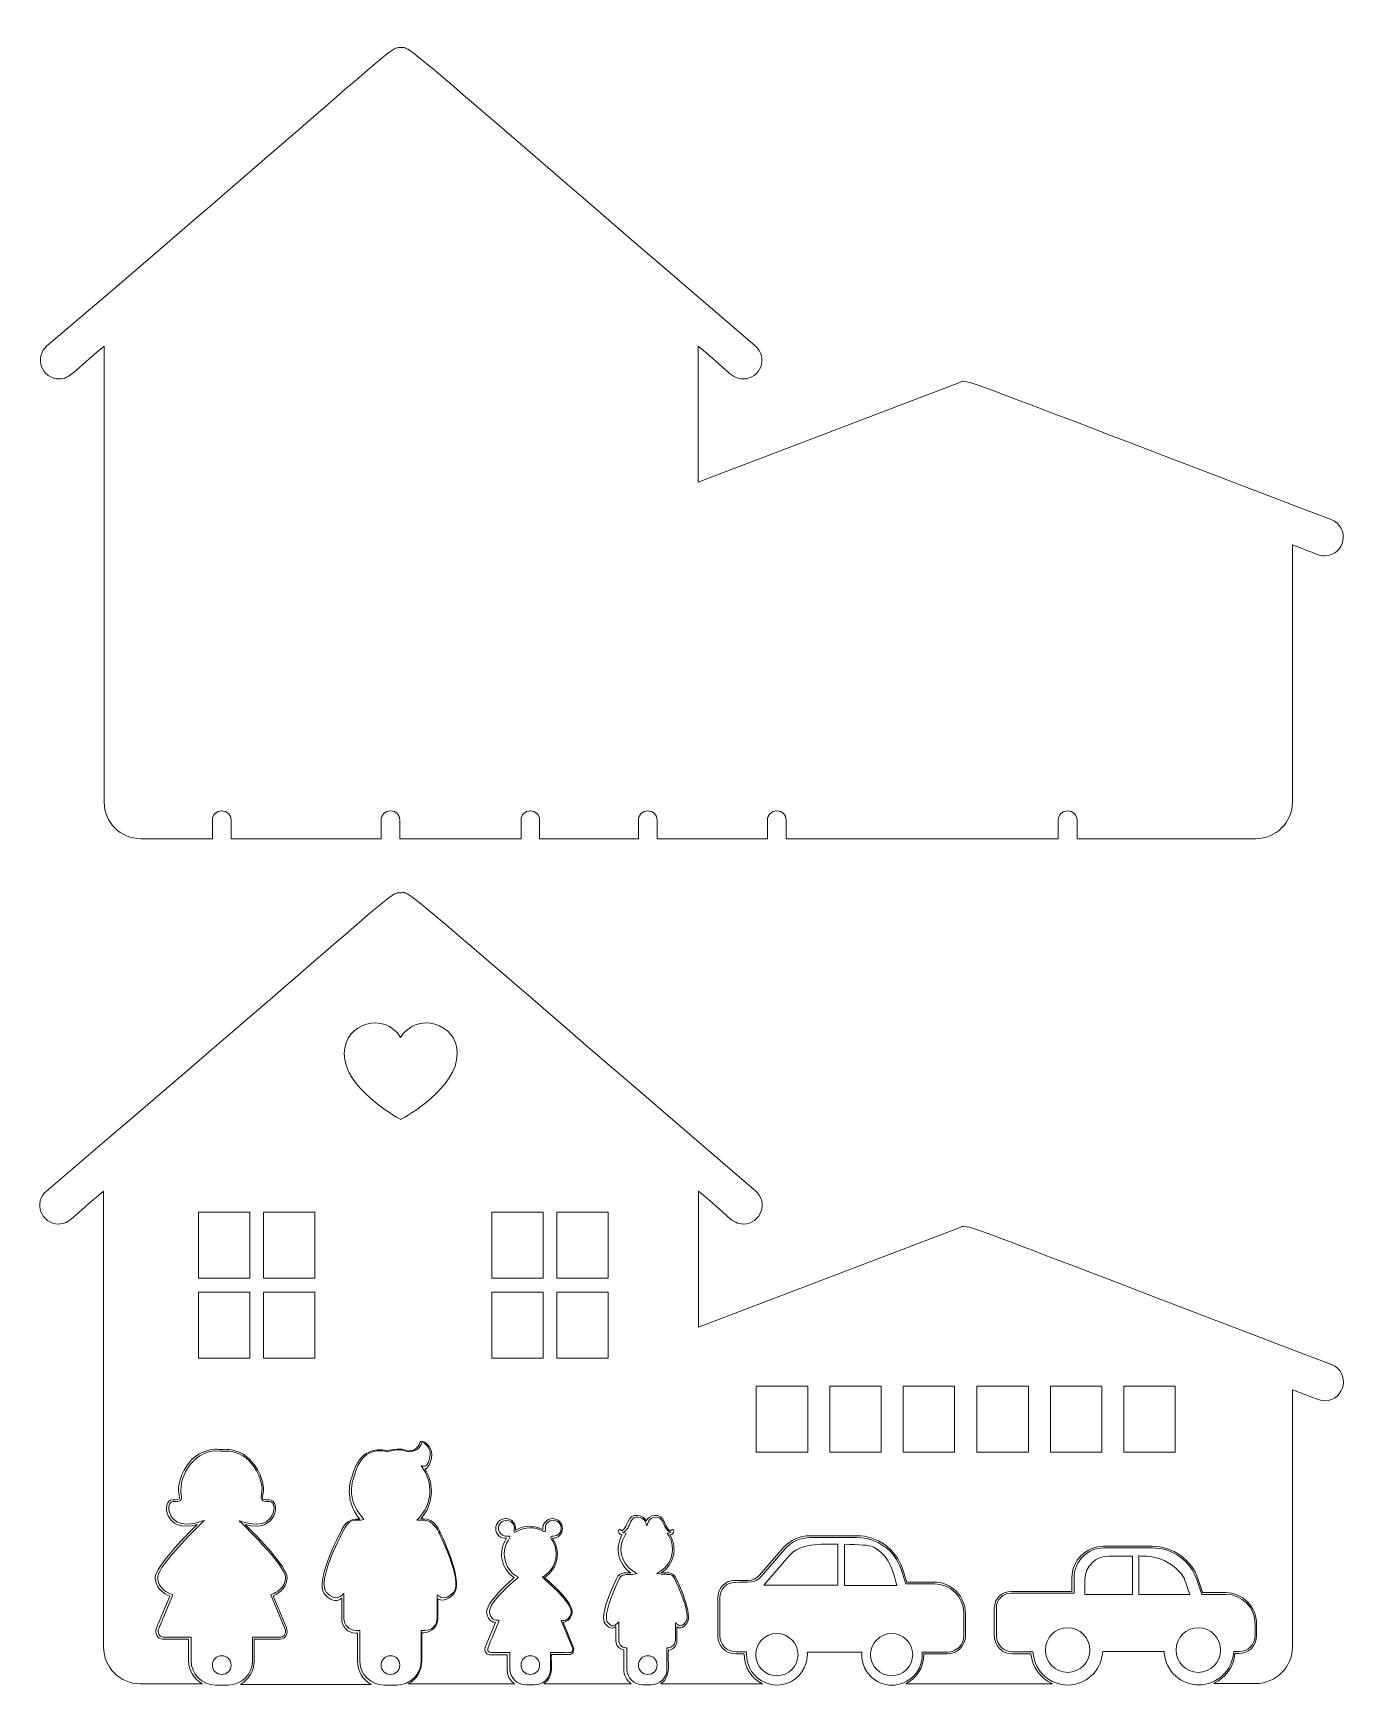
# Model space of a CAD drawing. Header units: inches. Extents: x 1.1 to 10.9, y 0.9 to 13.3.
import ezdxf

# ---------------------------------------------------------------- set-up
doc = ezdxf.new("R2010")
doc.units = ezdxf.units.IN
doc.header["$MEASUREMENT"] = 0
doc.layers.add('_U+0421_U+043B_U+043E_U+0439 1', color=7, linetype='Continuous')

msp = doc.modelspace()

# ---------------------------------------------------------------- linework, layer by layer
at = {"layer": '_U+0421_U+043B_U+043E_U+0439 1', "color": 1, "lineweight": 9, "true_color": 0xff0000}
for points in [[(2.718, 4.517), (2.336, 4.517), (2.336, 4.028), (2.718, 4.028), (2.718, 4.517)], [(3.2, 4.517), (2.818, 4.517), (2.818, 4.028), (3.2, 4.028), (3.2, 4.517)], [(4.896, 4.517), (4.514, 4.517), (4.514, 4.028), (4.896, 4.028), (4.896, 4.517)], [(5.378, 4.517), (4.996, 4.517), (4.996, 4.028), (5.378, 4.028), (5.378, 4.517)], [(2.718, 3.922), (2.336, 3.922), (2.336, 3.433), (2.718, 3.433), (2.718, 3.922)], [(3.2, 3.922), (2.818, 3.922), (2.818, 3.433), (3.2, 3.433), (3.2, 3.922)], [(4.896, 3.922), (4.514, 3.922), (4.514, 3.433), (4.896, 3.433), (4.896, 3.922)], [(5.378, 3.922), (4.996, 3.922), (4.996, 3.433), (5.378, 3.433), (5.378, 3.922)], [(6.86, 3.225), (6.478, 3.225), (6.478, 2.736), (6.86, 2.736), (6.86, 3.225)], [(7.406, 3.225), (7.024, 3.225), (7.024, 2.736), (7.406, 2.736), (7.406, 3.225)], [(7.951, 3.225), (7.569, 3.225), (7.569, 2.736), (7.951, 2.736), (7.951, 3.225)], [(8.499, 3.225), (8.117, 3.225), (8.117, 2.736), (8.499, 2.736), (8.499, 3.225)], [(9.044, 3.225), (8.663, 3.225), (8.663, 2.736), (9.044, 2.736), (9.044, 3.225)], [(9.59, 3.225), (9.208, 3.225), (9.208, 2.736), (9.59, 2.736), (9.59, 3.225)]]:
    msp.add_lwpolyline(points, dxfattribs=at)
for points, knots in [([(10.747, 9.66), (7.854, 10.762), (8.053, 10.703), (7.982, 10.676), (7.982, 10.676), (6.046, 9.938), (6.046, 9.938), (6.046, 9.938), (6.046, 10.947), (6.046, 10.947), (6.268, 10.768), (6.293, 10.704), (6.381, 10.704), (6.51, 10.704), (6.568, 10.865), (6.471, 10.949), (3.767, 13.271), (3.915, 13.164), (3.84, 13.164), (3.744, 13.164), (3.881, 13.228), (1.21, 10.949), (1.112, 10.865), (1.172, 10.704), (1.3, 10.704), (1.386, 10.704), (1.406, 10.764), (1.635, 10.947), (1.635, 10.947), (1.635, 7.562), (1.635, 7.562), (1.635, 7.412), (1.757, 7.29), (1.907, 7.29), (1.907, 7.29), (2.439, 7.29), (2.439, 7.29), (2.439, 7.29), (2.439, 7.428), (2.439, 7.428), (2.439, 7.467), (2.469, 7.497), (2.508, 7.497), (2.547, 7.497), (2.578, 7.467), (2.578, 7.428), (2.578, 7.428), (2.578, 7.29), (2.578, 7.29), (2.578, 7.29), (3.692, 7.29), (3.692, 7.29), (3.692, 7.29), (3.692, 7.428), (3.692, 7.428), (3.692, 7.467), (3.722, 7.497), (3.761, 7.497), (3.8, 7.497), (3.831, 7.467), (3.831, 7.428), (3.831, 7.428), (3.831, 7.29), (3.831, 7.29), (3.831, 7.29), (4.731, 7.29), (4.731, 7.29), (4.731, 7.29), (4.731, 7.428), (4.731, 7.428), (4.731, 7.467), (4.761, 7.497), (4.8, 7.497), (4.8, 7.497), (4.8, 7.497), (4.8, 7.497), (4.839, 7.497), (4.869, 7.467), (4.869, 7.428), (4.869, 7.428), (4.869, 7.29), (4.869, 7.29), (4.869, 7.29), (5.219, 7.29), (5.219, 7.29), (5.219, 7.29), (5.603, 7.29), (5.603, 7.29), (5.603, 7.29), (5.603, 7.428), (5.603, 7.428), (5.603, 7.467), (5.633, 7.497), (5.672, 7.497), (5.711, 7.497), (5.742, 7.467), (5.742, 7.428), (5.742, 7.428), (5.742, 7.29), (5.742, 7.29), (5.742, 7.29), (6.561, 7.29), (6.561, 7.29), (6.561, 7.29), (6.561, 7.428), (6.561, 7.428), (6.561, 7.467), (6.592, 7.497), (6.631, 7.497), (6.669, 7.497), (6.7, 7.467), (6.7, 7.428), (6.7, 7.428), (6.7, 7.29), (6.7, 7.29), (6.7, 7.29), (8.721, 7.29), (8.721, 7.29), (8.721, 7.29), (8.721, 7.428), (8.721, 7.428), (8.721, 7.467), (8.751, 7.497), (8.79, 7.497), (8.829, 7.497), (8.86, 7.467), (8.86, 7.428), (8.86, 7.428), (8.86, 7.29), (8.86, 7.29), (8.86, 7.29), (10.188, 7.29), (10.188, 7.29), (10.337, 7.29), (10.46, 7.412), (10.46, 7.562), (10.46, 7.562), (10.46, 9.472), (10.46, 9.472), (10.642, 9.406), (10.656, 9.39), (10.699, 9.39), (10.851, 9.39), (10.892, 9.604), (10.747, 9.66)], [0, 0, 0, 0, 1, 1, 1, 2, 2, 2, 3, 3, 3, 4, 4, 4, 5, 5, 5, 6, 6, 6, 7, 7, 7, 8, 8, 8, 9, 9, 9, 10, 10, 10, 11, 11, 11, 12, 12, 12, 13, 13, 13, 14, 14, 14, 15, 15, 15, 16, 16, 16, 17, 17, 17, 18, 18, 18, 19, 19, 19, 20, 20, 20, 21, 21, 21, 22, 22, 22, 23, 23, 23, 24, 24, 24, 25, 25, 25, 26, 26, 26, 27, 27, 27, 28, 28, 28, 29, 29, 29, 30, 30, 30, 31, 31, 31, 32, 32, 32, 33, 33, 33, 34, 34, 34, 35, 35, 35, 36, 36, 36, 37, 37, 37, 38, 38, 38, 39, 39, 39, 40, 40, 40, 41, 41, 41, 42, 42, 42, 43, 43, 43, 44, 44, 44, 45, 45, 45, 46, 46, 46, 47, 47, 47, 48, 48, 48, 48]), ([(10.749, 3.385), (10.893, 3.331), (10.853, 3.117), (10.699, 3.117), (10.656, 3.117), (10.642, 3.132), (10.46, 3.199), (10.46, 3.199), (10.46, 1.289), (10.46, 1.289), (10.46, 1.139), (10.337, 1.017), (10.188, 1.017), (10.188, 1.017), (9.874, 1.017), (9.874, 1.017), (9.961, 1.056), (10.024, 1.14), (10.033, 1.239), (10.033, 1.239), (10.061, 1.239), (10.061, 1.239), (10.135, 1.239), (10.194, 1.299), (10.194, 1.372), (10.194, 1.372), (10.194, 1.46), (10.194, 1.46), (10.194, 1.588), (10.09, 1.692), (9.963, 1.692), (9.963, 1.692), (9.793, 1.692), (9.793, 1.692), (9.793, 1.692), (9.761, 1.789), (9.761, 1.789), (9.713, 1.936), (9.574, 2.036), (9.419, 2.036), (9.419, 2.036), (9.057, 2.036), (9.057, 2.036), (8.928, 2.036), (8.822, 1.931), (8.822, 1.801), (8.822, 1.801), (8.822, 1.701), (8.822, 1.701), (8.822, 1.701), (8.371, 1.701), (8.371, 1.701), (8.301, 1.701), (8.246, 1.646), (8.246, 1.576), (8.246, 1.576), (8.246, 1.371), (8.246, 1.371), (8.246, 1.297), (8.306, 1.238), (8.379, 1.238), (8.379, 1.238), (8.518, 1.238), (8.518, 1.238), (8.528, 1.137), (8.59, 1.054), (8.678, 1.015), (8.678, 1.015), (7.588, 1.015), (7.588, 1.015), (7.668, 1.054), (7.725, 1.139), (7.722, 1.238), (7.722, 1.238), (7.897, 1.238), (7.897, 1.238), (7.971, 1.238), (8.031, 1.297), (8.031, 1.371), (8.031, 1.371), (8.031, 1.539), (8.031, 1.539), (8.031, 1.667), (7.926, 1.771), (7.799, 1.771), (7.799, 1.771), (7.597, 1.771), (7.597, 1.771), (7.597, 1.771), (7.565, 1.868), (7.565, 1.868), (7.517, 2.015), (7.378, 2.115), (7.224, 2.115), (7.224, 2.115), (6.878, 2.115), (6.878, 2.115), (6.801, 2.115), (6.729, 2.082), (6.678, 2.024), (6.678, 2.024), (6.501, 1.821), (6.501, 1.821), (6.453, 1.765), (6.39, 1.788), (6.317, 1.781), (6.247, 1.781), (6.192, 1.725), (6.192, 1.656), (6.192, 1.656), (6.192, 1.371), (6.192, 1.371), (6.192, 1.297), (6.251, 1.238), (6.325, 1.238), (6.325, 1.238), (6.389, 1.238), (6.389, 1.238), (6.386, 1.137), (6.443, 1.054), (6.524, 1.015), (6.524, 1.015), (5.769, 1.015), (5.769, 1.015), (5.854, 1.075), (5.817, 1.171), (5.825, 1.265), (5.86, 1.268), (5.889, 1.297), (5.889, 1.333), (5.889, 1.333), (5.889, 1.438), (5.889, 1.438), (5.903, 1.428), (5.929, 1.421), (5.963, 1.463), (6.014, 1.524), (5.893, 1.775), (5.885, 1.792), (5.864, 1.857), (5.792, 1.836), (5.772, 1.839), (5.867, 1.9), (5.896, 2.025), (5.836, 2.121), (5.881, 2.126), (5.864, 2.175), (5.85, 2.158), (5.835, 2.139), (5.81, 2.178), (5.793, 2.221), (5.768, 2.288), (5.678, 2.271), (5.66, 2.225), (5.642, 2.271), (5.551, 2.288), (5.526, 2.221), (5.51, 2.178), (5.485, 2.139), (5.469, 2.158), (5.456, 2.176), (5.44, 2.126), (5.483, 2.121), (5.425, 2.025), (5.453, 1.9), (5.547, 1.839), (5.528, 1.835), (5.464, 1.856), (5.44, 1.794), (5.422, 1.758), (5.307, 1.519), (5.357, 1.461), (5.396, 1.415), (5.424, 1.429), (5.436, 1.44), (5.436, 1.44), (5.436, 1.333), (5.436, 1.333), (5.436, 1.299), (5.461, 1.271), (5.494, 1.267), (5.494, 1.267), (5.494, 1.124), (5.494, 1.124), (5.494, 1.079), (5.517, 1.039), (5.55, 1.015), (5.55, 1.015), (5.213, 1.015), (5.213, 1.015), (5.213, 1.015), (4.901, 1.015), (4.901, 1.015), (4.983, 1.074), (4.95, 1.167), (4.957, 1.232), (4.957, 1.232), (5.089, 1.232), (5.089, 1.232), (5.114, 1.232), (5.131, 1.263), (5.119, 1.289), (5.119, 1.289), (5.043, 1.472), (5.043, 1.472), (5.063, 1.474), (5.094, 1.483), (5.11, 1.538), (5.131, 1.617), (4.908, 1.801), (4.906, 1.804), (5.004, 1.868), (5.031, 2), (4.964, 2.096), (5.007, 2.094), (5.039, 2.129), (5.039, 2.168), (5.039, 2.208), (5.006, 2.242), (4.965, 2.242), (4.924, 2.242), (4.888, 2.206), (4.893, 2.16), (4.831, 2.193), (4.754, 2.194), (4.689, 2.156), (4.697, 2.201), (4.663, 2.242), (4.617, 2.242), (4.576, 2.242), (4.543, 2.208), (4.543, 2.168), (4.543, 2.126), (4.578, 2.09), (4.624, 2.096), (4.557, 2), (4.581, 1.868), (4.681, 1.803), (4.663, 1.788), (4.457, 1.612), (4.476, 1.536), (4.49, 1.482), (4.522, 1.472), (4.542, 1.471), (4.542, 1.471), (4.465, 1.287), (4.465, 1.287), (4.454, 1.261), (4.471, 1.231), (4.496, 1.231), (4.496, 1.231), (4.628, 1.231), (4.628, 1.231), (4.635, 1.165), (4.601, 1.072), (4.683, 1.014), (4.683, 1.014), (3.893, 1.014), (3.893, 1.014), (3.953, 1.047), (3.994, 1.111), (3.994, 1.185), (3.994, 1.185), (3.994, 1.394), (3.994, 1.394), (3.994, 1.394), (4.008, 1.394), (4.008, 1.394), (4.067, 1.394), (4.113, 1.442), (4.113, 1.499), (4.113, 1.499), (4.113, 1.647), (4.113, 1.647), (4.135, 1.633), (4.176, 1.624), (4.232, 1.683), (4.301, 1.76), (4.175, 2.049), (4.125, 2.151), (4.1, 2.203), (4.063, 2.24), (4.008, 2.24), (4.008, 2.24), (3.986, 2.24), (3.986, 2.24), (4.036, 2.294), (4.065, 2.367), (4.065, 2.446), (4.065, 2.507), (4.047, 2.564), (4.017, 2.611), (4.017, 2.611), (4.042, 2.6), (4.065, 2.689), (4.089, 2.778), (3.988, 2.843), (3.979, 2.806), (3.971, 2.769), (3.931, 2.735), (3.878, 2.749), (3.824, 2.762), (3.836, 2.762), (3.736, 2.747), (3.521, 2.789), (3.483, 2.571), (3.483, 2.571), (3.433, 2.461), (3.451, 2.331), (3.535, 2.238), (3.525, 2.235), (3.447, 2.251), (3.411, 2.179), (3.408, 2.174), (3.188, 1.774), (3.272, 1.681), (3.335, 1.612), (3.379, 1.633), (3.399, 1.65), (3.399, 1.65), (3.399, 1.496), (3.399, 1.496), (3.399, 1.438), (3.446, 1.392), (3.503, 1.392), (3.503, 1.392), (3.517, 1.392), (3.517, 1.392), (3.517, 1.392), (3.517, 1.182), (3.517, 1.182), (3.517, 1.108), (3.557, 1.044), (3.618, 1.011), (3.618, 1.011), (2.647, 1.011), (2.647, 1.011), (2.707, 1.044), (2.749, 1.108), (2.749, 1.182), (2.749, 1.182), (2.749, 1.347), (2.749, 1.347), (2.749, 1.347), (2.943, 1.347), (2.943, 1.347), (2.981, 1.347), (3.004, 1.392), (2.988, 1.431), (2.988, 1.431), (2.889, 1.668), (2.889, 1.668), (2.904, 1.674), (2.993, 1.712), (2.993, 1.804), (2.993, 1.883), (2.781, 2.101), (2.683, 2.197), (2.921, 2.128), (2.951, 2.381), (2.861, 2.381), (2.747, 2.381), (2.878, 2.414), (2.776, 2.601), (2.674, 2.789), (2.504, 2.753), (2.5, 2.754), (2.5, 2.754), (2.331, 2.788), (2.229, 2.601), (2.128, 2.415), (2.258, 2.381), (2.144, 2.381), (2.054, 2.381), (2.085, 2.126), (2.325, 2.197), (2.229, 2.103), (2.015, 1.883), (2.015, 1.804), (2.015, 1.703), (2.122, 1.667), (2.122, 1.667), (2.122, 1.667), (2.122, 1.667), (2.122, 1.667), (2.122, 1.667), (2.024, 1.431), (2.024, 1.431), (2.007, 1.392), (2.032, 1.347), (2.068, 1.347), (2.068, 1.347), (2.262, 1.347), (2.262, 1.347), (2.262, 1.347), (2.262, 1.186), (2.262, 1.186), (2.262, 1.112), (2.303, 1.049), (2.364, 1.015), (2.364, 1.015), (1.903, 1.015), (1.903, 1.015), (1.753, 1.015), (1.631, 1.137), (1.631, 1.287), (1.631, 1.287), (1.631, 4.672), (1.631, 4.672), (1.401, 4.488), (1.382, 4.429), (1.296, 4.429), (1.167, 4.429), (1.108, 4.59), (1.206, 4.674), (3.882, 6.953), (3.746, 6.889), (3.842, 6.889), (3.917, 6.889), (3.769, 6.996), (6.474, 4.674), (6.571, 4.59), (6.511, 4.429), (6.383, 4.429), (6.296, 4.429), (6.271, 4.493), (6.049, 4.672), (6.049, 4.672), (6.049, 3.663), (6.049, 3.663), (6.049, 3.663), (7.985, 4.401), (7.985, 4.401), (8.056, 4.429), (7.856, 4.489), (10.749, 3.385)], [0, 0, 0, 0, 1, 1, 1, 2, 2, 2, 3, 3, 3, 4, 4, 4, 5, 5, 5, 6, 6, 6, 7, 7, 7, 8, 8, 8, 9, 9, 9, 10, 10, 10, 11, 11, 11, 12, 12, 12, 13, 13, 13, 14, 14, 14, 15, 15, 15, 16, 16, 16, 17, 17, 17, 18, 18, 18, 19, 19, 19, 20, 20, 20, 21, 21, 21, 22, 22, 22, 23, 23, 23, 24, 24, 24, 25, 25, 25, 26, 26, 26, 27, 27, 27, 28, 28, 28, 29, 29, 29, 30, 30, 30, 31, 31, 31, 32, 32, 32, 33, 33, 33, 34, 34, 34, 35, 35, 35, 36, 36, 36, 37, 37, 37, 38, 38, 38, 39, 39, 39, 40, 40, 40, 41, 41, 41, 42, 42, 42, 43, 43, 43, 44, 44, 44, 45, 45, 45, 46, 46, 46, 47, 47, 47, 48, 48, 48, 49, 49, 49, 50, 50, 50, 51, 51, 51, 52, 52, 52, 53, 53, 53, 54, 54, 54, 55, 55, 55, 56, 56, 56, 57, 57, 57, 58, 58, 58, 59, 59, 59, 60, 60, 60, 61, 61, 61, 62, 62, 62, 63, 63, 63, 64, 64, 64, 65, 65, 65, 66, 66, 66, 67, 67, 67, 68, 68, 68, 69, 69, 69, 70, 70, 70, 71, 71, 71, 72, 72, 72, 73, 73, 73, 74, 74, 74, 75, 75, 75, 76, 76, 76, 77, 77, 77, 78, 78, 78, 79, 79, 79, 80, 80, 80, 81, 81, 81, 82, 82, 82, 83, 83, 83, 84, 84, 84, 85, 85, 85, 86, 86, 86, 87, 87, 87, 88, 88, 88, 89, 89, 89, 90, 90, 90, 91, 91, 91, 92, 92, 92, 93, 93, 93, 94, 94, 94, 95, 95, 95, 96, 96, 96, 97, 97, 97, 98, 98, 98, 99, 99, 99, 100, 100, 100, 101, 101, 101, 102, 102, 102, 103, 103, 103, 104, 104, 104, 105, 105, 105, 106, 106, 106, 107, 107, 107, 108, 108, 108, 109, 109, 109, 110, 110, 110, 111, 111, 111, 112, 112, 112, 113, 113, 113, 114, 114, 114, 115, 115, 115, 116, 116, 116, 117, 117, 117, 118, 118, 118, 119, 119, 119, 120, 120, 120, 121, 121, 121, 122, 122, 122, 123, 123, 123, 124, 124, 124, 125, 125, 125, 126, 126, 126, 127, 127, 127, 128, 128, 128, 129, 129, 129, 130, 130, 130, 131, 131, 131, 132, 132, 132, 133, 133, 133, 134, 134, 134, 135, 135, 135, 136, 136, 136, 137, 137, 137, 138, 138, 138, 139, 139, 139, 140, 140, 140, 141, 141, 141, 142, 142, 142, 143, 143, 143, 144, 144, 144, 145, 145, 145, 145]), ([(3.84, 5.207), (3.879, 5.228), (4.257, 5.44), (4.257, 5.696), (4.257, 5.924), (3.957, 6.007), (3.837, 5.815), (3.718, 6.007), (3.418, 5.924), (3.418, 5.696), (3.418, 5.44), (3.796, 5.228), (3.835, 5.207), (3.835, 5.207), (3.835, 5.206), (3.835, 5.206), (3.835, 5.206), (3.835, 5.206), (3.836, 5.207), (3.837, 5.207), (3.837, 5.206), (3.837, 5.206), (3.837, 5.206), (3.84, 5.207), (3.84, 5.207)], [0, 0, 0, 0, 1, 1, 1, 2, 2, 2, 3, 3, 3, 4, 4, 4, 5, 5, 5, 6, 6, 6, 7, 7, 7, 8, 8, 8, 8]), ([(2.144, 2.243), (2.103, 2.29), (2.107, 2.368), (2.147, 2.368), (2.197, 2.368), (2.217, 2.374), (2.208, 2.421), (2.182, 2.567), (2.321, 2.767), (2.496, 2.742), (2.515, 2.739), (2.669, 2.775), (2.767, 2.596), (2.818, 2.503), (2.808, 2.451), (2.803, 2.421), (2.794, 2.374), (2.814, 2.368), (2.864, 2.368), (2.903, 2.368), (2.91, 2.293), (2.868, 2.243), (2.796, 2.158), (2.661, 2.224), (2.637, 2.226), (2.644, 2.218), (2.982, 1.897), (2.982, 1.806), (2.982, 1.722), (2.903, 1.688), (2.887, 1.682), (2.887, 1.682), (2.874, 1.676), (2.874, 1.676), (2.874, 1.676), (2.978, 1.426), (2.978, 1.426), (2.99, 1.397), (2.974, 1.362), (2.946, 1.362), (2.946, 1.362), (2.737, 1.362), (2.737, 1.362), (2.737, 1.362), (2.737, 1.187), (2.737, 1.187), (2.737, 1.087), (2.656, 1.006), (2.556, 1.006), (2.556, 1.006), (2.462, 1.006), (2.462, 1.006), (2.362, 1.006), (2.281, 1.087), (2.281, 1.187), (2.281, 1.187), (2.281, 1.362), (2.281, 1.362), (2.281, 1.362), (2.072, 1.362), (2.072, 1.362), (2.044, 1.362), (2.028, 1.399), (2.04, 1.426), (2.04, 1.426), (2.144, 1.676), (2.144, 1.676), (2.064, 1.704), (2.033, 1.756), (2.033, 1.806), (2.033, 1.897), (2.372, 2.221), (2.379, 2.228), (2.354, 2.225), (2.218, 2.158), (2.144, 2.243)], [0, 0, 0, 0, 1, 1, 1, 2, 2, 2, 3, 3, 3, 4, 4, 4, 5, 5, 5, 6, 6, 6, 7, 7, 7, 8, 8, 8, 9, 9, 9, 10, 10, 10, 11, 11, 11, 12, 12, 12, 13, 13, 13, 14, 14, 14, 15, 15, 15, 16, 16, 16, 17, 17, 17, 18, 18, 18, 19, 19, 19, 20, 20, 20, 21, 21, 21, 22, 22, 22, 23, 23, 23, 24, 24, 24, 25, 25, 25, 25]), ([(3.285, 1.696), (3.229, 1.757), (3.325, 1.992), (3.424, 2.176), (3.461, 2.246), (3.522, 2.226), (3.54, 2.231), (3.54, 2.231), (3.564, 2.236), (3.564, 2.236), (3.564, 2.236), (3.553, 2.249), (3.553, 2.249), (3.472, 2.338), (3.447, 2.46), (3.497, 2.569), (3.508, 2.624), (3.539, 2.685), (3.586, 2.717), (3.653, 2.762), (3.729, 2.74), (3.738, 2.74), (3.836, 2.756), (3.826, 2.756), (3.876, 2.742), (3.935, 2.726), (3.985, 2.762), (3.994, 2.808), (3.997, 2.81), (4.01, 2.806), (4.025, 2.792), (4.035, 2.782), (4.068, 2.747), (4.054, 2.697), (4.031, 2.61), (4.017, 2.633), (3.99, 2.633), (3.99, 2.633), (4.007, 2.607), (4.007, 2.607), (4.047, 2.546), (4.063, 2.471), (4.049, 2.396), (4.031, 2.297), (3.964, 2.239), (3.956, 2.229), (3.956, 2.229), (4.017, 2.229), (4.017, 2.229), (4.074, 2.231), (4.117, 2.147), (4.117, 2.147), (4.117, 2.146), (4.303, 1.775), (4.231, 1.696), (4.158, 1.617), (4.121, 1.672), (4.108, 1.675), (4.108, 1.675), (4.108, 1.501), (4.108, 1.501), (4.108, 1.451), (4.068, 1.411), (4.018, 1.411), (4.018, 1.411), (3.99, 1.411), (3.99, 1.411), (3.99, 1.411), (3.99, 1.187), (3.99, 1.187), (3.99, 1.087), (3.91, 1.006), (3.808, 1.006), (3.808, 1.006), (3.715, 1.006), (3.715, 1.006), (3.615, 1.006), (3.533, 1.086), (3.533, 1.187), (3.533, 1.187), (3.533, 1.411), (3.533, 1.411), (3.533, 1.411), (3.506, 1.411), (3.506, 1.411), (3.456, 1.411), (3.415, 1.451), (3.415, 1.501), (3.415, 1.501), (3.415, 1.685), (3.415, 1.685), (3.401, 1.678), (3.361, 1.611), (3.285, 1.696)], [0, 0, 0, 0, 1, 1, 1, 2, 2, 2, 3, 3, 3, 4, 4, 4, 5, 5, 5, 6, 6, 6, 7, 7, 7, 8, 8, 8, 9, 9, 9, 10, 10, 10, 11, 11, 11, 12, 12, 12, 13, 13, 13, 14, 14, 14, 15, 15, 15, 16, 16, 16, 17, 17, 17, 18, 18, 18, 19, 19, 19, 20, 20, 20, 21, 21, 21, 22, 22, 22, 23, 23, 23, 24, 24, 24, 25, 25, 25, 26, 26, 26, 27, 27, 27, 28, 28, 28, 29, 29, 29, 30, 30, 30, 31, 31, 31, 31]), ([(4.583, 2.126), (4.543, 2.162), (4.568, 2.229), (4.622, 2.229), (4.658, 2.229), (4.688, 2.197), (4.681, 2.16), (4.681, 2.16), (4.675, 2.146), (4.682, 2.142), (4.689, 2.138), (4.701, 2.146), (4.701, 2.146), (4.76, 2.181), (4.832, 2.182), (4.892, 2.15), (4.892, 2.15), (4.903, 2.142), (4.91, 2.146), (4.922, 2.154), (4.899, 2.179), (4.926, 2.21), (4.938, 2.222), (4.954, 2.229), (4.971, 2.229), (5.05, 2.229), (5.049, 2.11), (4.969, 2.111), (4.969, 2.111), (4.956, 2.112), (4.953, 2.106), (4.946, 2.092), (5.008, 2.042), (4.989, 1.942), (4.971, 1.849), (4.899, 1.815), (4.889, 1.806), (4.89, 1.804), (5.122, 1.612), (5.103, 1.542), (5.092, 1.497), (5.067, 1.487), (5.049, 1.486), (5.049, 1.486), (5.029, 1.485), (5.029, 1.485), (5.029, 1.485), (5.113, 1.283), (5.113, 1.283), (5.113, 1.283), (5.113, 1.283), (5.113, 1.283), (5.117, 1.274), (5.115, 1.263), (5.11, 1.256), (5.097, 1.238), (5.085, 1.251), (4.949, 1.247), (4.949, 1.247), (4.949, 1.125), (4.949, 1.125), (4.949, 1.06), (4.896, 1.007), (4.831, 1.007), (4.831, 1.007), (4.767, 1.007), (4.767, 1.007), (4.701, 1.007), (4.649, 1.06), (4.649, 1.125), (4.649, 1.125), (4.649, 1.247), (4.649, 1.247), (4.429, 1.256), (4.456, 1.196), (4.569, 1.486), (4.556, 1.489), (4.514, 1.476), (4.497, 1.542), (4.478, 1.615), (4.711, 1.806), (4.712, 1.806), (4.707, 1.811), (4.629, 1.84), (4.61, 1.942), (4.589, 2.044), (4.656, 2.096), (4.649, 2.108), (4.642, 2.121), (4.615, 2.099), (4.583, 2.126)], [0, 0, 0, 0, 1, 1, 1, 2, 2, 2, 3, 3, 3, 4, 4, 4, 5, 5, 5, 6, 6, 6, 7, 7, 7, 8, 8, 8, 9, 9, 9, 10, 10, 10, 11, 11, 11, 12, 12, 12, 13, 13, 13, 14, 14, 14, 15, 15, 15, 16, 16, 16, 17, 17, 17, 18, 18, 18, 19, 19, 19, 20, 20, 20, 21, 21, 21, 22, 22, 22, 23, 23, 23, 24, 24, 24, 25, 25, 25, 26, 26, 26, 27, 27, 27, 28, 28, 28, 29, 29, 29, 30, 30, 30, 30]), ([(5.374, 1.472), (5.343, 1.508), (5.394, 1.658), (5.46, 1.792), (5.474, 1.826), (5.501, 1.828), (5.535, 1.826), (5.561, 1.825), (5.553, 1.828), (5.59, 1.833), (5.59, 1.833), (5.561, 1.853), (5.561, 1.853), (5.472, 1.91), (5.446, 2.025), (5.501, 2.115), (5.501, 2.115), (5.512, 2.133), (5.512, 2.133), (5.512, 2.133), (5.49, 2.136), (5.49, 2.136), (5.486, 2.136), (5.483, 2.14), (5.487, 2.14), (5.515, 2.144), (5.536, 2.194), (5.544, 2.217), (5.556, 2.247), (5.582, 2.253), (5.596, 2.253), (5.656, 2.251), (5.657, 2.2), (5.665, 2.189), (5.665, 2.189), (5.678, 2.221), (5.678, 2.221), (5.693, 2.258), (5.765, 2.269), (5.785, 2.217), (5.793, 2.194), (5.815, 2.144), (5.842, 2.14), (5.846, 2.14), (5.843, 2.136), (5.839, 2.136), (5.839, 2.136), (5.817, 2.133), (5.817, 2.133), (5.817, 2.133), (5.828, 2.115), (5.828, 2.115), (5.883, 2.025), (5.857, 1.91), (5.768, 1.853), (5.768, 1.853), (5.739, 1.835), (5.739, 1.835), (5.779, 1.828), (5.767, 1.826), (5.794, 1.828), (5.831, 1.829), (5.862, 1.828), (5.875, 1.79), (5.883, 1.771), (6, 1.526), (5.956, 1.474), (5.911, 1.421), (5.894, 1.461), (5.878, 1.467), (5.878, 1.467), (5.878, 1.338), (5.878, 1.338), (5.878, 1.31), (5.856, 1.286), (5.828, 1.283), (5.828, 1.283), (5.815, 1.282), (5.815, 1.282), (5.815, 1.282), (5.815, 1.125), (5.815, 1.125), (5.815, 1.06), (5.762, 1.007), (5.697, 1.007), (5.697, 1.007), (5.635, 1.007), (5.635, 1.007), (5.569, 1.007), (5.517, 1.06), (5.517, 1.125), (5.517, 1.125), (5.517, 1.281), (5.517, 1.281), (5.515, 1.281), (5.458, 1.282), (5.458, 1.336), (5.458, 1.336), (5.458, 1.475), (5.458, 1.475), (5.44, 1.468), (5.422, 1.413), (5.374, 1.472)], [0, 0, 0, 0, 1, 1, 1, 2, 2, 2, 3, 3, 3, 4, 4, 4, 5, 5, 5, 6, 6, 6, 7, 7, 7, 8, 8, 8, 9, 9, 9, 10, 10, 10, 11, 11, 11, 12, 12, 12, 13, 13, 13, 14, 14, 14, 15, 15, 15, 16, 16, 16, 17, 17, 17, 18, 18, 18, 19, 19, 19, 20, 20, 20, 21, 21, 21, 22, 22, 22, 23, 23, 23, 24, 24, 24, 25, 25, 25, 26, 26, 26, 27, 27, 27, 28, 28, 28, 29, 29, 29, 30, 30, 30, 31, 31, 31, 32, 32, 32, 33, 33, 33, 34, 34, 34, 34]), ([(6.793, 1.075), (6.649, 0.926), (6.4, 1.035), (6.406, 1.239), (6.406, 1.239), (6.406, 1.253), (6.406, 1.253), (6.406, 1.253), (6.328, 1.253), (6.328, 1.253), (6.261, 1.253), (6.208, 1.307), (6.208, 1.372), (6.208, 1.372), (6.208, 1.657), (6.208, 1.657), (6.208, 1.718), (6.258, 1.768), (6.319, 1.768), (6.413, 1.772), (6.467, 1.758), (6.514, 1.812), (6.514, 1.812), (6.69, 2.015), (6.69, 2.015), (6.738, 2.069), (6.807, 2.101), (6.879, 2.101), (6.879, 2.101), (7.225, 2.101), (7.225, 2.101), (7.375, 2.101), (7.507, 2.006), (7.554, 1.864), (7.554, 1.864), (7.59, 1.757), (7.59, 1.757), (7.59, 1.757), (7.801, 1.757), (7.801, 1.757), (7.921, 1.757), (8.019, 1.66), (8.019, 1.539), (8.019, 1.539), (8.019, 1.371), (8.019, 1.371), (8.019, 1.304), (7.965, 1.251), (7.9, 1.251), (7.9, 1.251), (7.71, 1.251), (7.71, 1.251), (7.708, 1.246), (7.724, 1.151), (7.647, 1.074), (7.558, 0.982), (7.412, 0.982), (7.324, 1.074), (7.247, 1.153), (7.263, 1.246), (7.261, 1.251), (7.261, 1.251), (6.857, 1.251), (6.857, 1.251), (6.856, 1.247), (6.869, 1.153), (6.793, 1.075)], [0, 0, 0, 0, 1, 1, 1, 2, 2, 2, 3, 3, 3, 4, 4, 4, 5, 5, 5, 6, 6, 6, 7, 7, 7, 8, 8, 8, 9, 9, 9, 10, 10, 10, 11, 11, 11, 12, 12, 12, 13, 13, 13, 14, 14, 14, 15, 15, 15, 16, 16, 16, 17, 17, 17, 18, 18, 18, 19, 19, 19, 20, 20, 20, 21, 21, 21, 22, 22, 22, 22]), ([(7.083, 2.051), (6.958, 2.053), (6.797, 2.06), (6.721, 1.962), (6.721, 1.962), (6.533, 1.747), (6.533, 1.747), (6.533, 1.747), (7.083, 1.747), (7.083, 1.747), (7.083, 1.747), (7.083, 2.051), (7.083, 2.051)], [0, 0, 0, 0, 1, 1, 1, 2, 2, 2, 3, 3, 3, 4, 4, 4, 4]), ([(7.518, 1.763), (7.487, 1.901), (7.431, 1.989), (7.347, 2.031), (7.314, 2.047), (7.243, 2.047), (7.133, 2.051), (7.133, 2.051), (7.133, 1.746), (7.133, 1.746), (7.133, 1.746), (7.522, 1.746), (7.522, 1.746), (7.522, 1.746), (7.518, 1.763), (7.518, 1.763)], [0, 0, 0, 0, 1, 1, 1, 2, 2, 2, 3, 3, 3, 4, 4, 4, 5, 5, 5, 5]), ([(9.049, 1.24), (9.036, 1.107), (8.925, 1.006), (8.792, 1.006), (8.658, 1.006), (8.547, 1.106), (8.535, 1.24), (8.535, 1.24), (8.533, 1.253), (8.533, 1.253), (8.533, 1.253), (8.381, 1.253), (8.381, 1.253), (8.314, 1.253), (8.261, 1.307), (8.261, 1.372), (8.261, 1.372), (8.261, 1.578), (8.261, 1.578), (8.261, 1.639), (8.311, 1.689), (8.372, 1.689), (8.372, 1.689), (8.838, 1.689), (8.838, 1.689), (8.838, 1.689), (8.838, 1.803), (8.838, 1.803), (8.838, 1.925), (8.936, 2.024), (9.058, 2.024), (9.058, 2.024), (9.421, 2.024), (9.421, 2.024), (9.571, 2.024), (9.703, 1.928), (9.75, 1.786), (9.75, 1.786), (9.786, 1.679), (9.786, 1.679), (9.786, 1.679), (9.965, 1.679), (9.965, 1.679), (10.085, 1.679), (10.183, 1.582), (10.183, 1.461), (10.183, 1.461), (10.183, 1.374), (10.183, 1.374), (10.183, 1.307), (10.129, 1.254), (10.064, 1.254), (10.064, 1.254), (10.024, 1.254), (10.024, 1.254), (10.024, 1.254), (10.022, 1.242), (10.022, 1.242), (10.01, 1.108), (9.899, 1.007), (9.765, 1.007), (9.631, 1.007), (9.521, 1.107), (9.508, 1.242), (9.508, 1.242), (9.507, 1.254), (9.507, 1.254), (9.507, 1.254), (9.053, 1.254), (9.053, 1.254), (9.053, 1.254), (9.049, 1.24), (9.049, 1.24)], [0, 0, 0, 0, 1, 1, 1, 2, 2, 2, 3, 3, 3, 4, 4, 4, 5, 5, 5, 6, 6, 6, 7, 7, 7, 8, 8, 8, 9, 9, 9, 10, 10, 10, 11, 11, 11, 12, 12, 12, 13, 13, 13, 14, 14, 14, 15, 15, 15, 16, 16, 16, 17, 17, 17, 18, 18, 18, 19, 19, 19, 20, 20, 20, 21, 21, 21, 22, 22, 22, 23, 23, 23, 24, 24, 24, 24]), ([(9.272, 1.964), (9.272, 1.964), (9.097, 1.964), (9.097, 1.964), (9, 1.964), (8.919, 1.888), (8.919, 1.793), (8.919, 1.793), (8.919, 1.678), (8.919, 1.678), (8.919, 1.678), (9.271, 1.678), (9.271, 1.678), (9.271, 1.678), (9.271, 1.964), (9.271, 1.964), (9.271, 1.964), (9.272, 1.964), (9.272, 1.964)], [0, 0, 0, 0, 1, 1, 1, 2, 2, 2, 3, 3, 3, 4, 4, 4, 5, 5, 5, 6, 6, 6, 6]), ([(9.656, 1.799), (9.654, 1.8), (9.567, 1.968), (9.335, 1.964), (9.336, 1.964), (9.319, 1.967), (9.318, 1.968), (9.318, 1.968), (9.318, 1.679), (9.318, 1.679), (9.318, 1.679), (9.697, 1.679), (9.697, 1.679), (9.697, 1.679), (9.656, 1.799), (9.656, 1.799)], [0, 0, 0, 0, 1, 1, 1, 2, 2, 2, 3, 3, 3, 4, 4, 4, 5, 5, 5, 5]), ([(6.788, 1.232), (6.788, 1.318), (6.717, 1.389), (6.631, 1.389), (6.544, 1.389), (6.474, 1.318), (6.474, 1.232), (6.474, 1.146), (6.544, 1.075), (6.631, 1.075), (6.718, 1.075), (6.788, 1.146), (6.788, 1.232)], [0, 0, 0, 0, 1, 1, 1, 2, 2, 2, 3, 3, 3, 4, 4, 4, 4]), ([(7.64, 1.232), (7.64, 1.318), (7.569, 1.389), (7.483, 1.389), (7.397, 1.389), (7.326, 1.318), (7.326, 1.232), (7.326, 1.146), (7.397, 1.075), (7.483, 1.075), (7.571, 1.075), (7.64, 1.146), (7.64, 1.232)], [0, 0, 0, 0, 1, 1, 1, 2, 2, 2, 3, 3, 3, 4, 4, 4, 4]), ([(8.956, 1.265), (8.956, 1.356), (8.882, 1.431), (8.79, 1.431), (8.7, 1.431), (8.625, 1.357), (8.625, 1.265), (8.625, 1.175), (8.699, 1.1), (8.79, 1.1), (8.882, 1.1), (8.956, 1.174), (8.956, 1.265)], [0, 0, 0, 0, 1, 1, 1, 2, 2, 2, 3, 3, 3, 4, 4, 4, 4]), ([(9.926, 1.265), (9.926, 1.356), (9.853, 1.431), (9.761, 1.431), (9.669, 1.431), (9.596, 1.357), (9.596, 1.265), (9.596, 1.175), (9.669, 1.1), (9.761, 1.1), (9.853, 1.1), (9.926, 1.174), (9.926, 1.265)], [0, 0, 0, 0, 1, 1, 1, 2, 2, 2, 3, 3, 3, 4, 4, 4, 4]), ([(2.578, 1.154), (2.578, 1.193), (2.547, 1.224), (2.508, 1.224), (2.469, 1.224), (2.439, 1.193), (2.439, 1.154), (2.439, 1.115), (2.469, 1.085), (2.508, 1.085), (2.547, 1.085), (2.578, 1.115), (2.578, 1.154)], [0, 0, 0, 0, 1, 1, 1, 2, 2, 2, 3, 3, 3, 4, 4, 4, 4]), ([(3.831, 1.154), (3.831, 1.193), (3.8, 1.224), (3.761, 1.224), (3.722, 1.224), (3.692, 1.193), (3.692, 1.154), (3.692, 1.115), (3.722, 1.085), (3.761, 1.085), (3.799, 1.085), (3.831, 1.115), (3.831, 1.154)], [0, 0, 0, 0, 1, 1, 1, 2, 2, 2, 3, 3, 3, 4, 4, 4, 4]), ([(4.869, 1.154), (4.869, 1.193), (4.839, 1.224), (4.8, 1.224), (4.761, 1.224), (4.731, 1.193), (4.731, 1.154), (4.731, 1.115), (4.761, 1.085), (4.8, 1.085), (4.839, 1.085), (4.869, 1.115), (4.869, 1.154)], [0, 0, 0, 0, 1, 1, 1, 2, 2, 2, 3, 3, 3, 4, 4, 4, 4]), ([(5.742, 1.154), (5.742, 1.193), (5.711, 1.224), (5.672, 1.224), (5.633, 1.224), (5.603, 1.193), (5.603, 1.154), (5.603, 1.115), (5.633, 1.085), (5.672, 1.085), (5.711, 1.085), (5.742, 1.115), (5.742, 1.154)], [0, 0, 0, 0, 1, 1, 1, 2, 2, 2, 3, 3, 3, 4, 4, 4, 4])]:
    msp.add_open_spline(points, degree=3, knots=knots, dxfattribs=at)

doc.saveas('drawing.dxf')
